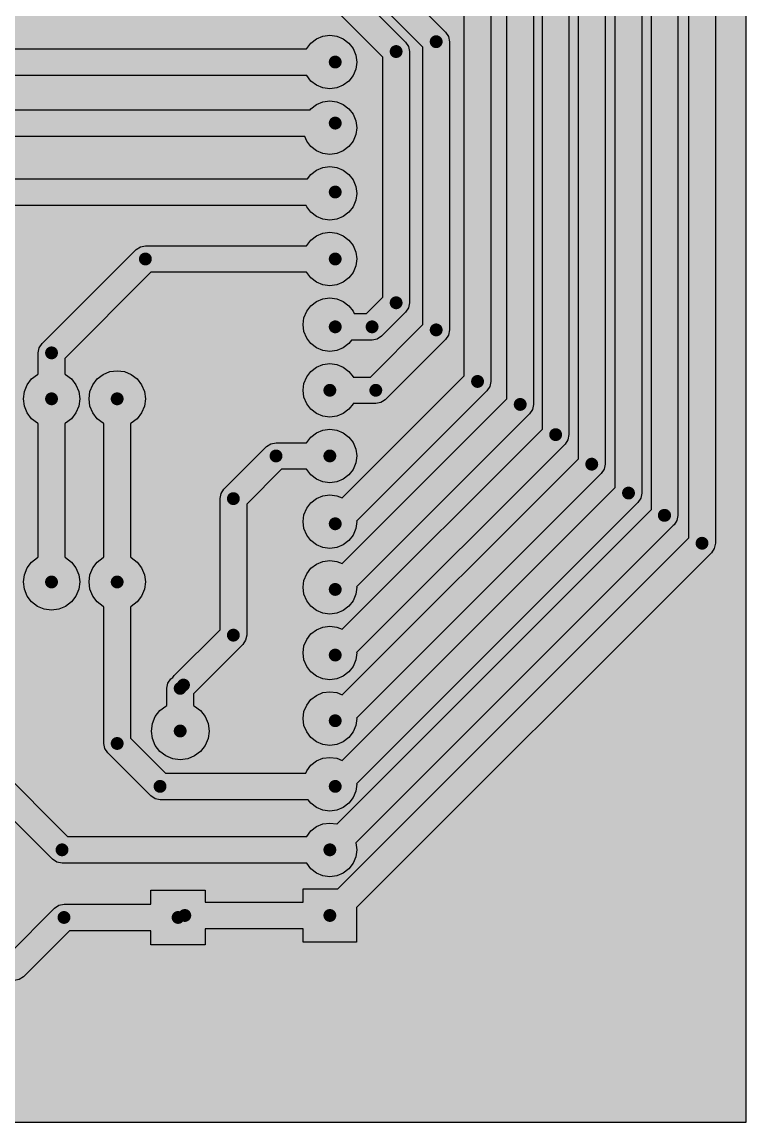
# Model space of a CAD drawing. Header units: inches. Extents: x 0 to 70, y 0 to 65.
# Drawn here: x 41.96 to 69.98, y 0 to 42.56 of the extents above; entities that cross this region are included whole.
import ezdxf

# ---------------------------------------------------------------- set-up
doc = ezdxf.new("R2010")
doc.units = ezdxf.units.IN
doc.layers.add('ProtoPCB.GBL', color=7, linetype='Continuous')

msp = doc.modelspace()

# ---------------------------------------------------------------- hatches: boundary and pattern name
at = {"layer": 'ProtoPCB.GBL'}
for color, points in [(11, [(23.368, 64.9427), (23.368, 20.5384), (23.368, 20.5384), (0.127, 20.5384), (0.127, 0.16), (0, 0.033), (0.033, 0), (69.977, 0), (69.977, 64.9173), (69.9059, 64.9884)]), (7, [(36.6268, 63.4695), (36.8249, 63.4289), (36.83, 63.4263), (36.8376, 63.4289), (37.0332, 63.4695), (62.23, 63.4695), (62.4281, 63.4289), (62.5958, 63.3197), (68.641, 57.2745), (68.7502, 57.1068), (68.7908, 56.9112), (68.7908, 22.3926), (68.7502, 22.1945), (68.641, 22.0269), (54.9046, 8.2931), (54.9046, 6.9596), (52.8447, 6.9596), (52.8447, 7.4752), (49.055, 7.4752), (49.055, 6.8605), (46.9468, 6.8605), (46.9468, 7.399), (43.7998, 7.399), (42.0218, 5.6185), (41.8541, 5.5093), (41.656, 5.4686), (33.8684, 5.4686), (29.5504, 1.1481), (29.3827, 1.0389), (29.1846, 0.9982), (18.7706, 0.9982), (18.575, 1.0389), (18.4074, 1.1481), (16.4262, 3.1318), (15.7912, 3.1318), (15.7734, 3.0886), (15.5956, 2.86), (15.367, 2.6822), (15.0978, 2.5705), (14.8082, 2.5324), (14.5212, 2.5705), (14.2519, 2.6822), (14.0208, 2.86), (13.8455, 3.0886), (13.7338, 3.3579), (13.6957, 3.6474), (13.7338, 3.9345), (13.8455, 4.2037), (14.0208, 4.4348), (14.2519, 4.6101), (14.5212, 4.7219), (14.8082, 4.76), (15.0978, 4.7219), (15.367, 4.6101), (15.5956, 4.4348), (15.7734, 4.2037), (15.7912, 4.1605), (16.637, 4.1605), (16.8351, 4.1199), (17.0028, 4.0107), (18.984, 2.0269), (28.9738, 2.0269), (33.2918, 6.3475), (33.4594, 6.4567), (33.655, 6.4973), (41.4452, 6.4973), (43.2232, 8.2779), (43.3908, 8.3871), (43.5864, 8.4277), (46.9468, 8.4277), (46.9468, 8.9662), (49.055, 8.9662), (49.055, 8.5039), (52.8447, 8.5039), (52.8447, 9.0195), (54.1782, 9.0195), (67.7621, 22.6035), (67.7621, 56.6979), (62.0192, 62.4408), (37.0332, 62.4408), (36.8732, 62.4738), (32.1666, 57.7647), (31.9989, 57.6555), (31.8008, 57.6148), (31.1353, 57.6148), (31.0286, 57.4802), (30.8102, 57.31), (30.5537, 57.2033), (30.2768, 57.1678), (28.7528, 57.1678), (28.4785, 57.2033), (28.2219, 57.31), (28.0035, 57.4802), (27.8333, 57.6986), (27.7266, 57.9552), (27.6911, 58.232), (27.7266, 58.5064), (27.8333, 58.7629), (28.0035, 58.9813), (28.2219, 59.1515), (28.4785, 59.2582), (28.7528, 59.2938), (30.2768, 59.2938), (30.5537, 59.2582), (30.8102, 59.1515), (31.0286, 58.9813), (31.1988, 58.7629), (31.2471, 58.6435), (31.59, 58.6435), (36.2636, 63.3197), (36.4312, 63.4289)]), (7, [(54.2036, 62.0217), (61.6458, 62.0217), (61.8439, 61.9811), (62.0116, 61.8719), (67.1932, 56.6903), (67.3024, 56.5226), (67.343, 56.327), (67.343, 23.4721), (67.3024, 23.274), (67.1932, 23.1064), (67.1525, 23.081), (54.8742, 10.8026), (54.8767, 10.7975), (54.9123, 10.5308), (54.8767, 10.2616), (54.7726, 10.0101), (54.6075, 9.7968), (54.3941, 9.6317), (54.1426, 9.5275), (53.8734, 9.492), (53.6067, 9.5275), (53.3552, 9.6317), (53.1419, 9.7968), (52.9768, 10.0101), (52.9742, 10.0152), (43.5102, 10.0152), (43.3146, 10.0559), (43.147, 10.1651), (40.2006, 13.1115), (40.0914, 13.2791), (40.0507, 13.4772), (40.0507, 17.178), (36.8148, 17.178), (36.3322, 16.6929), (36.1645, 16.5837), (35.9664, 16.543), (33.655, 16.543), (33.6271, 16.4744), (33.4721, 16.2763), (33.274, 16.1214), (33.0429, 16.0274), (32.7914, 15.9944), (32.5425, 16.0274), (32.3113, 16.1214), (32.1132, 16.2763), (31.9583, 16.4744), (31.8643, 16.7056), (31.8313, 16.957), (31.8643, 17.206), (31.9583, 17.4371), (32.1132, 17.6352), (32.3113, 17.7902), (32.5425, 17.8841), (32.7914, 17.9172), (33.0429, 17.8841), (33.274, 17.7902), (33.4721, 17.6352), (33.5229, 17.5717), (35.7556, 17.5717), (36.2382, 18.0569), (36.4058, 18.1661), (36.6014, 18.2067), (40.0507, 18.2067), (40.0507, 19.9365), (40.0202, 19.9492), (39.7942, 20.1219), (39.6215, 20.3479), (39.5122, 20.6121), (39.4767, 20.894), (39.5122, 21.1734), (39.6215, 21.4376), (39.7942, 21.6637), (40.0202, 21.8364), (40.0507, 21.8491), (40.0507, 27.0231), (40.0202, 27.0358), (39.7942, 27.2085), (39.6215, 27.4345), (39.5122, 27.6987), (39.4767, 27.9806), (39.5122, 28.26), (39.6215, 28.5242), (39.7942, 28.7503), (40.0202, 28.923), (40.2844, 29.0322), (40.5638, 29.0678), (40.8457, 29.0322), (41.1099, 28.923), (41.336, 28.7503), (41.5087, 28.5242), (41.6179, 28.26), (41.6535, 27.9806), (41.6179, 27.6987), (41.5087, 27.4345), (41.336, 27.2085), (41.1099, 27.0358), (41.0794, 27.0231), (41.0794, 21.8491), (41.1099, 21.8364), (41.336, 21.6637), (41.5087, 21.4376), (41.6179, 21.1734), (41.6535, 20.894), (41.6179, 20.6121), (41.5087, 20.3479), (41.336, 20.1219), (41.1099, 19.9492), (41.0794, 19.9365), (41.0794, 17.6936), (41.0794, 13.6881), (43.7236, 11.0439), (52.9742, 11.0439), (52.9768, 11.049), (53.1419, 11.2624), (53.3552, 11.4275), (53.6067, 11.5316), (53.8734, 11.5672), (54.1426, 11.5316), (54.1477, 11.5291), (66.3143, 23.6957), (66.3143, 56.1137), (61.435, 60.993), (54.417, 60.993), (53.7108, 60.2869), (53.8607, 60.1726), (54.0436, 59.9313), (54.1604, 59.6494), (54.2011, 59.3496), (54.1604, 59.0474), (54.0436, 58.7654), (53.8607, 58.5241), (53.6194, 58.3413), (53.3375, 58.2244), (53.0352, 58.1838), (52.7355, 58.2244), (52.4535, 58.3413), (52.2122, 58.5241), (52.0294, 58.7654), (51.9125, 59.0474), (51.9024, 59.1134), (39.1389, 59.1134), (38.9788, 58.9026), (38.7655, 58.74), (38.5191, 58.6384), (38.2524, 58.6029), (37.9882, 58.6384), (37.7419, 58.74), (37.5285, 58.9026), (37.3685, 59.1134), (36.0274, 59.1134), (32.1285, 55.212), (31.9608, 55.1028), (31.7627, 55.0621), (31.1252, 55.0621), (31.0286, 54.9402), (30.8102, 54.77), (30.5537, 54.6633), (30.2768, 54.6278), (28.7528, 54.6278), (28.4785, 54.6633), (28.2219, 54.77), (28.0035, 54.9402), (27.8333, 55.1586), (27.7266, 55.4152), (27.6911, 55.692), (27.7266, 55.9664), (27.8333, 56.2229), (28.0035, 56.4413), (28.2219, 56.6115), (28.4785, 56.7182), (28.7528, 56.7538), (30.2768, 56.7538), (30.5537, 56.7182), (30.8102, 56.6115), (31.0286, 56.4413), (31.1988, 56.2229), (31.2522, 56.0908), (31.5519, 56.0908), (35.4508, 59.9923), (35.6184, 60.1015), (35.814, 60.1421), (35.9156, 60.1218), (36.0172, 60.1421), (37.3685, 60.1421), (37.5285, 60.3529), (37.7419, 60.5155), (37.9882, 60.6171), (38.2524, 60.6527), (38.5191, 60.6171), (38.7655, 60.5155), (38.9788, 60.3529), (39.1389, 60.1421), (52.1894, 60.1421), (52.2122, 60.1726), (52.4535, 60.3555), (52.5323, 60.3885), (52.5628, 60.5358), (52.672, 60.7035), (53.8404, 61.8719), (54.008, 61.9811)]), (7, [(60.6552, 60.513), (60.9575, 60.4723), (61.2394, 60.3555), (61.4807, 60.1726), (61.6636, 59.9313), (61.7804, 59.6494), (61.8211, 59.3496), (61.7804, 59.0474), (61.7525, 58.9788), (65.7962, 54.9377), (65.9054, 54.77), (65.946, 54.5744), (65.946, 24.3332), (65.9054, 24.1376), (65.7962, 23.97), (54.9097, 13.0861), (54.9123, 13.0708), (54.8767, 12.8016), (54.7726, 12.5501), (54.6075, 12.3368), (54.3941, 12.1717), (54.1426, 12.0675), (53.8734, 12.032), (53.6067, 12.0675), (53.3552, 12.1717), (53.1419, 12.3368), (53.0377, 12.4714), (47.305, 12.4714), (47.1094, 12.5095), (46.9417, 12.6213), (45.2806, 14.2799), (45.1714, 14.4475), (45.1307, 14.6456), (45.1307, 19.9365), (45.1002, 19.9492), (44.8742, 20.1219), (44.7015, 20.3479), (44.5922, 20.6121), (44.5567, 20.894), (44.5922, 21.1734), (44.7015, 21.4376), (44.8742, 21.6637), (45.1002, 21.8364), (45.1307, 21.8491), (45.1307, 27.0231), (45.1002, 27.0358), (44.8742, 27.2085), (44.7015, 27.4345), (44.5922, 27.6987), (44.5567, 27.9806), (44.5922, 28.26), (44.7015, 28.5242), (44.8742, 28.7503), (45.1002, 28.923), (45.3644, 29.0322), (45.6438, 29.0678), (45.9257, 29.0322), (46.1899, 28.923), (46.416, 28.7503), (46.5887, 28.5242), (46.6979, 28.26), (46.7335, 27.9806), (46.6979, 27.6987), (46.5887, 27.4345), (46.416, 27.2085), (46.1899, 27.0358), (46.1594, 27.0231), (46.1594, 21.8491), (46.1899, 21.8364), (46.416, 21.6637), (46.5887, 21.4376), (46.6979, 21.1734), (46.7335, 20.894), (46.6979, 20.6121), (46.5887, 20.3479), (46.416, 20.1219), (46.1899, 19.9492), (46.1594, 19.9365), (46.1594, 14.8565), (47.5183, 13.4976), (52.9387, 13.4976), (52.9768, 13.589), (53.1419, 13.8024), (53.3552, 13.9675), (53.6067, 14.0716), (53.8734, 14.1072), (54.1426, 14.0716), (54.356, 13.9852), (64.9173, 24.5466), (64.9173, 54.3611), (61.026, 58.2524), (60.9575, 58.2244), (60.6552, 58.1838), (60.3555, 58.2244), (60.0735, 58.3413), (59.8322, 58.5241), (59.6494, 58.7654), (59.5325, 59.0474), (59.4919, 59.3496), (59.5325, 59.6494), (59.6494, 59.9313), (59.8322, 60.1726), (60.0735, 60.3555), (60.3555, 60.4723)]), (7, [(55.5752, 60.513), (55.8775, 60.4723), (56.1594, 60.3555), (56.4007, 60.1726), (56.5836, 59.9313), (56.7004, 59.6494), (56.7411, 59.3496), (56.7004, 59.0474), (56.5836, 58.7654), (56.4007, 58.5241), (56.1594, 58.3413), (56.0908, 58.3133), (56.0908, 57.7571), (62.9768, 50.8737), (63.086, 50.706), (63.1266, 50.5104), (63.1266, 26.5938), (63.086, 26.3982), (62.9768, 26.2306), (54.9097, 18.1661), (54.9123, 18.1508), (54.8767, 17.8816), (54.7726, 17.6301), (54.6075, 17.4168), (54.3941, 17.2517), (54.1426, 17.1475), (53.8734, 17.112), (53.6067, 17.1475), (53.3552, 17.2517), (53.1419, 17.4168), (52.9768, 17.6301), (52.8726, 17.8816), (52.8371, 18.1508), (52.8726, 18.4175), (52.9768, 18.669), (53.1419, 18.8824), (53.3552, 19.0475), (53.6067, 19.1516), (53.8734, 19.1872), (54.1426, 19.1516), (54.356, 19.0652), (62.0979, 26.8072), (62.0979, 50.2971), (55.212, 57.1805), (55.1028, 57.3481), (55.0621, 57.5462), (55.0621, 58.3133), (54.9935, 58.3413), (54.7522, 58.5241), (54.5694, 58.7654), (54.4525, 59.0474), (54.4119, 59.3496), (54.4525, 59.6494), (54.5694, 59.9313), (54.7522, 60.1726), (54.9935, 60.3555), (55.2755, 60.4723)]), (7, [(58.1152, 60.513), (58.4175, 60.4723), (58.6994, 60.3555), (58.9407, 60.1701), (59.1236, 59.9313), (59.2404, 59.6494), (59.2811, 59.3471), (59.2404, 59.0474), (59.1236, 58.7654), (58.9407, 58.5241), (58.6994, 58.3413), (58.6308, 58.3133), (58.6308, 57.2745), (64.3738, 51.5341), (64.483, 51.3664), (64.5236, 51.1708), (64.5236, 25.4508), (64.483, 25.2552), (64.3738, 25.0876), (54.9097, 15.6261), (54.9123, 15.6108), (54.8767, 15.3416), (54.7726, 15.0901), (54.6075, 14.8768), (54.3941, 14.7117), (54.1426, 14.6075), (53.8734, 14.572), (53.6067, 14.6075), (53.3552, 14.7117), (53.1419, 14.8768), (52.9768, 15.0901), (52.8726, 15.3416), (52.8371, 15.6108), (52.8726, 15.8775), (52.9768, 16.129), (53.1419, 16.3424), (53.3552, 16.5075), (53.6067, 16.6116), (53.8734, 16.6472), (54.1426, 16.6116), (54.356, 16.5252), (63.4949, 25.6642), (63.4949, 50.9575), (57.752, 56.6979), (57.6783, 56.8096), (57.6428, 56.8655), (57.6021, 57.0636), (57.6021, 58.3133), (57.5335, 58.3413), (57.2922, 58.5241), (57.1094, 58.7654), (56.9925, 59.0474), (56.9519, 59.3471), (56.9925, 59.6494), (57.1094, 59.9313), (57.2922, 60.1701), (57.5335, 60.3555), (57.8155, 60.4723)]), (7, [(28.7528, 54.2138), (30.2768, 54.2138), (30.5537, 54.1782), (30.8102, 54.0715), (31.0286, 53.9013), (31.1988, 53.6829), (31.3055, 53.4264), (31.3411, 53.152), (31.3055, 52.8752), (31.1988, 52.6186), (31.0286, 52.4002), (30.8102, 52.23), (30.5537, 52.1233), (30.2768, 52.0878), (28.7528, 52.0878), (28.4785, 52.1233), (28.2219, 52.23), (28.0035, 52.4002), (27.8333, 52.6186), (27.7952, 52.7126), (26.8072, 52.7126), (25.3568, 51.2623), (25.3568, 47.9019), (26.5532, 46.7055), (56.7182, 46.7055), (56.9163, 46.6649), (57.084, 46.5557), (59.9542, 43.6855), (60.0634, 43.5178), (60.104, 43.3222), (60.104, 28.6512), (60.0634, 28.4556), (59.9542, 28.288), (54.9097, 23.2461), (54.9123, 23.2308), (54.8767, 22.9616), (54.7726, 22.7101), (54.6075, 22.4968), (54.3941, 22.3317), (54.1426, 22.2275), (53.8734, 22.192), (53.6067, 22.2275), (53.3552, 22.3317), (53.1419, 22.4968), (52.9768, 22.7101), (52.8726, 22.9616), (52.8371, 23.2308), (52.8726, 23.4975), (52.9768, 23.749), (53.1419, 23.9624), (53.3552, 24.1275), (53.6067, 24.2316), (53.8734, 24.2672), (54.1426, 24.2316), (54.356, 24.1452), (59.0753, 28.8646), (59.0753, 43.1089), (56.5074, 45.6768), (26.5176, 45.6768), (26.4287, 45.6946), (26.3398, 45.6768), (26.1442, 45.7175), (25.9766, 45.8267), (24.478, 47.3253), (24.3688, 47.4929), (24.3281, 47.691), (24.3281, 51.4756), (24.3688, 51.6712), (24.478, 51.8389), (26.2306, 53.5915), (26.3982, 53.7007), (26.5938, 53.7413), (27.879, 53.7413), (28.0035, 53.9013), (28.2219, 54.0715), (28.4785, 54.1782)]), (7, [(54.864, 50.4927), (55.1307, 50.4571), (55.3771, 50.3555), (55.5904, 50.1929), (55.753, 49.9796), (55.7581, 49.9694), (57.7469, 49.9694), (57.945, 49.9288), (58.1127, 49.8196), (61.6052, 46.3271), (61.7144, 46.1594), (61.755, 45.9638), (61.755, 27.7622), (61.7144, 27.5666), (61.6052, 27.399), (54.9097, 20.7061), (54.9123, 20.6908), (54.8767, 20.4216), (54.7726, 20.1701), (54.6075, 19.9568), (54.3941, 19.7917), (54.1426, 19.6875), (53.8734, 19.652), (53.6067, 19.6875), (53.3552, 19.7917), (53.1419, 19.9568), (52.9768, 20.1701), (52.8726, 20.4216), (52.8371, 20.6908), (52.8726, 20.9575), (52.9768, 21.209), (53.1419, 21.4224), (53.3552, 21.5875), (53.6067, 21.6916), (53.8734, 21.7272), (54.1426, 21.6916), (54.356, 21.6052), (60.7263, 27.9756), (60.7263, 45.7505), (57.5361, 48.9407), (55.7428, 48.9407), (55.5904, 48.7426), (55.3771, 48.58), (55.1307, 48.4784), (54.864, 48.4429), (54.5998, 48.4784), (54.3535, 48.58), (54.1401, 48.7426), (53.9775, 48.956), (53.8759, 49.2023), (53.8404, 49.469), (53.8759, 49.7332), (53.9775, 49.9796), (54.1401, 50.1929), (54.3535, 50.3555), (54.5998, 50.4571)]), (7, [(35.7886, 45.3339), (54.9656, 45.3339), (55.1637, 45.2933), (55.3314, 45.1841), (58.354, 42.1615), (58.4632, 41.9938), (58.5038, 41.7982), (58.5038, 30.6476), (58.4632, 30.4495), (58.354, 30.2819), (56.0172, 27.9451), (55.9054, 27.8714), (55.8495, 27.8359), (55.6514, 27.7952), (54.7751, 27.7952), (54.7726, 27.7901), (54.6075, 27.5768), (54.3941, 27.4117), (54.1426, 27.3075), (53.8734, 27.272), (53.6067, 27.3075), (53.3552, 27.4117), (53.1419, 27.5768), (52.9768, 27.7901), (52.8726, 28.0416), (52.8371, 28.3108), (52.8726, 28.5775), (52.9768, 28.829), (53.1419, 29.0424), (53.3552, 29.2075), (53.6067, 29.3116), (53.8734, 29.3472), (54.1426, 29.3116), (54.3941, 29.2075), (54.6075, 29.0424), (54.7726, 28.829), (54.7751, 28.8239), (55.4406, 28.8239), (57.4751, 30.8585), (57.4751, 41.5849), (54.7548, 44.3052), (36.002, 44.3052), (26.0426, 34.3459), (26.0426, 22.5019), (26.7843, 21.7602), (26.7843, 21.9735), (28.9433, 21.9735), (28.9433, 19.8145), (26.7843, 19.8145), (26.7843, 20.4064), (26.7284, 20.4191), (26.5608, 20.5283), (25.1638, 21.9253), (25.0901, 22.037), (25.0546, 22.0929), (25.0139, 22.291), (25.0139, 34.5592), (25.0546, 34.7548), (25.1638, 34.9225), (35.4254, 45.1841), (35.593, 45.2933)]), (7, [(37.0078, 43.9877), (54.3814, 43.9877), (54.5795, 43.9471), (54.7472, 43.8379), (56.8046, 41.7805), (56.9138, 41.6128), (56.9544, 41.4172), (56.9544, 31.6967), (56.9138, 31.4985), (56.8046, 31.3334), (55.8724, 30.4013), (55.7047, 30.2895), (55.5092, 30.2514), (54.7116, 30.2514), (54.6075, 30.1168), (54.3941, 29.9517), (54.1426, 29.8475), (53.8734, 29.812), (53.6067, 29.8475), (53.3552, 29.9517), (53.1419, 30.1168), (52.9768, 30.3301), (52.8726, 30.5816), (52.8371, 30.8508), (52.8726, 31.1175), (52.9768, 31.369), (53.1419, 31.5824), (53.3552, 31.7475), (53.6067, 31.8516), (53.8734, 31.8872), (54.1426, 31.8516), (54.3941, 31.7475), (54.6075, 31.5824), (54.7726, 31.369), (54.8107, 31.2776), (55.2958, 31.2776), (55.9257, 31.9075), (55.9257, 41.2039), (54.1706, 42.959), (37.2212, 42.959), (28.4302, 34.1681), (28.4302, 29.0601), (28.9433, 29.0601), (28.9433, 26.9011), (26.7843, 26.9011), (26.7843, 29.0601), (27.4015, 29.0601), (27.4015, 34.3814), (27.4422, 34.577), (27.5514, 34.7447), (36.6446, 43.8379), (36.8122, 43.9471)]), (7, [(53.8734, 42.0472), (54.1426, 42.0116), (54.3941, 41.9075), (54.6075, 41.7424), (54.7726, 41.529), (54.8767, 41.2775), (54.9123, 41.0108), (54.8767, 40.7416), (54.7726, 40.4901), (54.6075, 40.2768), (54.3941, 40.1117), (54.1426, 40.0075), (53.8734, 39.972), (53.6067, 40.0075), (53.3552, 40.1117), (53.1419, 40.2768), (52.9768, 40.4901), (52.9742, 40.4952), (38.5928, 40.4952), (30.9194, 32.8219), (30.9194, 28.9357), (30.9499, 28.923), (31.176, 28.7503), (31.3487, 28.5242), (31.4579, 28.26), (31.4935, 27.9806), (31.4579, 27.6987), (31.3487, 27.4345), (31.176, 27.2085), (30.9499, 27.0358), (30.9194, 27.0231), (30.9194, 21.8491), (30.9499, 21.8364), (31.176, 21.6637), (31.3487, 21.4376), (31.4579, 21.1734), (31.4935, 20.894), (31.4579, 20.6121), (31.3487, 20.3479), (31.176, 20.1219), (30.9499, 19.9492), (30.6857, 19.8399), (30.4038, 19.8044), (30.1244, 19.8399), (29.8602, 19.9492), (29.6342, 20.1219), (29.4615, 20.3479), (29.3522, 20.6121), (29.3167, 20.894), (29.3522, 21.1734), (29.4615, 21.4376), (29.6342, 21.6637), (29.8602, 21.8364), (29.8907, 21.8491), (29.8907, 27.0231), (29.8602, 27.0358), (29.6342, 27.2085), (29.4615, 27.4345), (29.3522, 27.6987), (29.3167, 27.9806), (29.3522, 28.26), (29.4615, 28.5242), (29.6342, 28.7503), (29.8602, 28.923), (29.8907, 28.9357), (29.8907, 33.0352), (29.9314, 33.2308), (30.0406, 33.3985), (38.0162, 41.3741), (38.1838, 41.4833), (38.3794, 41.5239), (52.9742, 41.5239), (52.9768, 41.529), (53.1419, 41.7424), (53.3552, 41.9075), (53.6067, 42.0116)]), (7, [(53.8734, 39.5072), (54.1426, 39.4716), (54.3941, 39.3675), (54.6075, 39.2024), (54.7726, 38.989), (54.8767, 38.7375), (54.9123, 38.4708), (54.8767, 38.2016), (54.7726, 37.9501), (54.6075, 37.7368), (54.3941, 37.5717), (54.1426, 37.4675), (53.8734, 37.432), (53.6067, 37.4675), (53.3552, 37.5717), (53.1419, 37.7368), (52.9768, 37.9501), (52.9006, 38.133), (38.8214, 38.133), (33.4594, 32.7711), (33.4594, 28.9357), (33.4899, 28.923), (33.716, 28.7503), (33.8887, 28.5242), (33.9979, 28.26), (34.0335, 27.9806), (33.9979, 27.6987), (33.8887, 27.4345), (33.716, 27.2085), (33.4899, 27.0358), (33.4594, 27.0231), (33.4594, 21.8491), (33.4899, 21.8364), (33.716, 21.6637), (33.8887, 21.4376), (33.9979, 21.1734), (34.0335, 20.894), (33.9979, 20.6121), (33.8887, 20.3479), (33.716, 20.1219), (33.4899, 19.9492), (33.2257, 19.8399), (32.9438, 19.8044), (32.6644, 19.8399), (32.4002, 19.9492), (32.1742, 20.1219), (32.0015, 20.3479), (31.8922, 20.6121), (31.8567, 20.894), (31.8922, 21.1734), (32.0015, 21.4376), (32.1742, 21.6637), (32.4002, 21.8364), (32.4307, 21.8491), (32.4307, 27.0231), (32.4002, 27.0358), (32.1742, 27.2085), (32.0015, 27.4345), (31.8922, 27.6987), (31.8567, 27.9806), (31.8922, 28.26), (32.0015, 28.5242), (32.1742, 28.7503), (32.4002, 28.923), (32.4307, 28.9357), (32.4307, 32.9844), (32.4714, 33.18), (32.5806, 33.3477), (38.2448, 39.0119), (38.4124, 39.1211), (38.608, 39.1617), (53.1089, 39.1617), (53.1419, 39.2024), (53.3552, 39.3675), (53.6067, 39.4716)]), (7, [(53.8734, 36.9672), (54.1426, 36.9316), (54.3941, 36.8275), (54.6075, 36.6624), (54.7726, 36.449), (54.8767, 36.1975), (54.9123, 35.9308), (54.8767, 35.6616), (54.7726, 35.4101), (54.6075, 35.1968), (54.3941, 35.0317), (54.1426, 34.9275), (53.8734, 34.892), (53.6067, 34.9275), (53.3552, 35.0317), (53.1419, 35.1968), (52.9768, 35.4101), (52.9539, 35.466), (40.1676, 35.466), (35.9994, 31.2979), (35.9994, 28.9357), (36.0299, 28.923), (36.256, 28.7503), (36.4287, 28.5242), (36.5379, 28.26), (36.5735, 27.9806), (36.5379, 27.6987), (36.4287, 27.4345), (36.256, 27.2085), (36.0299, 27.0358), (35.9994, 27.0231), (35.9994, 21.8491), (36.0299, 21.8364), (36.256, 21.6637), (36.4287, 21.4376), (36.5379, 21.1734), (36.5735, 20.894), (36.5379, 20.6121), (36.4287, 20.3479), (36.256, 20.1219), (36.0299, 19.9492), (35.7657, 19.8399), (35.4838, 19.8044), (35.2044, 19.8399), (34.9402, 19.9492), (34.7142, 20.1219), (34.5415, 20.3479), (34.4322, 20.6121), (34.3967, 20.894), (34.4322, 21.1734), (34.5415, 21.4376), (34.7142, 21.6637), (34.9402, 21.8364), (34.9707, 21.8491), (34.9707, 27.0231), (34.9402, 27.0358), (34.7142, 27.2085), (34.5415, 27.4345), (34.4322, 27.6987), (34.3967, 27.9806), (34.4322, 28.26), (34.5415, 28.5242), (34.7142, 28.7503), (34.9402, 28.923), (34.9707, 28.9357), (34.9707, 31.5112), (35.0114, 31.7068), (35.1206, 31.8745), (39.591, 36.3449), (39.7586, 36.4541), (39.9542, 36.4947), (53.0098, 36.4947), (53.1419, 36.6624), (53.3552, 36.8275), (53.6067, 36.9316)]), (7, [(53.8734, 34.4272), (54.1426, 34.3916), (54.3941, 34.2875), (54.6075, 34.1224), (54.7726, 33.909), (54.8767, 33.6575), (54.9123, 33.3908), (54.8767, 33.1216), (54.7726, 32.8701), (54.6075, 32.6568), (54.3941, 32.4917), (54.1426, 32.3875), (53.8734, 32.352), (53.6067, 32.3875), (53.3552, 32.4917), (53.1419, 32.6568), (52.9768, 32.8701), (52.9742, 32.8752), (46.9494, 32.8752), (43.6194, 29.5453), (43.6194, 28.9357), (43.6499, 28.923), (43.876, 28.7503), (44.0487, 28.5242), (44.1579, 28.26), (44.1935, 27.9806), (44.1579, 27.6987), (44.0487, 27.4345), (43.876, 27.2085), (43.6499, 27.0358), (43.6194, 27.0231), (43.6194, 21.8491), (43.6499, 21.8364), (43.876, 21.6637), (44.0487, 21.4376), (44.1579, 21.1734), (44.1935, 20.894), (44.1579, 20.6121), (44.0487, 20.3479), (43.876, 20.1219), (43.6499, 19.9492), (43.3857, 19.8399), (43.1038, 19.8044), (42.8244, 19.8399), (42.5602, 19.9492), (42.3342, 20.1219), (42.1615, 20.3479), (42.0522, 20.6121), (42.0167, 20.894), (42.0522, 21.1734), (42.1615, 21.4376), (42.3342, 21.6637), (42.5602, 21.8364), (42.5907, 21.8491), (42.5907, 27.0231), (42.5602, 27.0358), (42.3342, 27.2085), (42.1615, 27.4345), (42.0522, 27.6987), (42.0167, 27.9806), (42.0522, 28.26), (42.1615, 28.5242), (42.3342, 28.7503), (42.5602, 28.923), (42.5907, 28.9357), (42.5907, 29.7586), (42.6314, 29.9542), (42.7406, 30.1219), (46.3728, 33.7541), (46.5404, 33.8633), (46.736, 33.9039), (52.9742, 33.9039), (52.9768, 33.909), (53.1419, 34.1224), (53.3552, 34.2875), (53.6067, 34.3916)]), (7, [(53.8734, 26.8072), (54.1426, 26.7716), (54.3941, 26.6675), (54.6075, 26.5024), (54.7726, 26.289), (54.8767, 26.0375), (54.9123, 25.7708), (54.8767, 25.5016), (54.7726, 25.2501), (54.6075, 25.0368), (54.3941, 24.8717), (54.1426, 24.7675), (53.8734, 24.732), (53.6067, 24.7675), (53.3552, 24.8717), (53.1419, 25.0368), (52.9768, 25.2501), (52.9742, 25.2552), (52.004, 25.2552), (50.6552, 23.9065), (50.6552, 18.8366), (50.6146, 18.6385), (50.5054, 18.4709), (48.5978, 16.5659), (48.5978, 16.1087), (48.641, 16.0909), (48.8696, 15.9156), (49.0474, 15.6845), (49.1592, 15.4153), (49.1973, 15.1282), (49.1592, 14.8387), (49.0474, 14.5694), (48.8696, 14.3408), (48.641, 14.163), (48.3718, 14.0513), (48.0822, 14.0132), (47.7952, 14.0513), (47.5259, 14.163), (47.2948, 14.3408), (47.1195, 14.5694), (47.0078, 14.8387), (46.9697, 15.1282), (47.0078, 15.4153), (47.1195, 15.6845), (47.2948, 15.9156), (47.5259, 16.0909), (47.5691, 16.1087), (47.5691, 16.7792), (47.6098, 16.9748), (47.719, 17.1425), (47.7952, 17.1933), (47.846, 17.2695), (49.6265, 19.0475), (49.6265, 24.1198), (49.6672, 24.3154), (49.7764, 24.4831), (51.4274, 26.1341), (51.595, 26.2433), (51.7906, 26.2839), (52.9742, 26.2839), (52.9768, 26.289), (53.1419, 26.5024), (53.3552, 26.6675), (53.6067, 26.7716)])]:
    msp.add_hatch(color=color, dxfattribs=at).paths.add_polyline_path(points)

# ---------------------------------------------------------------- linework, layer by layer
at = {"layer": 'ProtoPCB.GBL', "color": 11}
msp.add_lwpolyline([(23.368, 64.9427), (23.368, 20.5384), (23.368, 20.5384), (0.127, 20.5384), (0.127, 0.16), (0, 0.033), (0.033, 0), (69.977, 0), (69.977, 64.9173), (69.9059, 64.9884), (23.368, 64.9427)], dxfattribs=at)
at = {"layer": 'ProtoPCB.GBL', "color": 11, "const_width": 0.4978}
for points in [[(68.2752, 22.3926), (68.2752, 56.9112)], [(66.8274, 23.4721), (66.8274, 56.327)], [(65.4304, 24.3346), (65.4304, 54.5744)], [(64.008, 25.4522), (64.008, 51.1708)], [(62.611, 26.5952), (62.611, 50.5104)], [(61.2394, 27.7636), (61.2394, 45.9638)], [(57.9882, 41.7982), (54.9656, 44.8208)], [(56.4388, 41.4172), (54.3814, 43.4746)], [(59.5884, 28.6526), (59.5884, 43.3222)], [(57.9882, 30.6476), (57.9882, 41.7982)], [(56.4388, 31.6968), (56.4388, 41.4172)], [(54.0816, 41.0108), (38.3794, 41.0108)], [(54.0816, 38.6486), (38.608, 38.6486)], [(54.0816, 35.9816), (39.9542, 35.9816)], [(46.736, 33.3908), (43.1038, 29.7586)], [(54.0816, 33.3908), (46.736, 33.3908)], [(56.4388, 31.6968), (55.5078, 30.7658)], [(55.5078, 30.7658), (54.0816, 30.7658)], [(57.9882, 30.6476), (55.6514, 28.3108)], [(43.1038, 27.9806), (43.1038, 29.7586)], [(55.6514, 28.3108), (53.8734, 28.3108)], [(59.5884, 28.6526), (54.0816, 23.1458)], [(43.1038, 20.894), (43.1038, 27.9806)], [(45.6438, 20.894), (45.6438, 27.9806)], [(61.2394, 27.7636), (54.0816, 20.6058)], [(62.611, 26.5952), (54.0816, 18.0658)], [(51.7906, 25.7708), (50.1396, 24.1198)], [(53.8734, 25.7708), (51.7906, 25.7708)], [(64.008, 25.4522), (54.0816, 15.5258)], [(50.1396, 18.8366), (50.1396, 24.1198)], [(65.4304, 24.3346), (54.0816, 12.9858)], [(66.8147, 23.4721), (53.8734, 10.5308)], [(68.2752, 22.3926), (53.8734, 7.9908)], [(45.6438, 14.6456), (45.6438, 20.894)], [(50.1396, 18.8366), (48.2092, 16.9062)], [(48.0822, 15.1282), (48.0822, 16.7792)], [(47.3036, 12.9858), (45.6438, 14.6456)], [(43.5102, 10.5308), (40.5638, 13.4772)], [(54.0816, 12.9858), (47.3036, 12.9858)], [(53.8734, 10.5308), (43.5102, 10.5308)], [(43.5864, 7.9146), (41.656, 5.9842)], [(48.0008, 7.9146), (43.5864, 7.9146)], [(53.8734, 7.9908), (48.26, 7.9908)]]:
    msp.add_lwpolyline(points, dxfattribs=at)
at = {"layer": 'ProtoPCB.GBL', "color": 7}
for points in [[(68.7908, 56.9112), (68.7908, 22.3926), (68.7502, 22.1945), (68.641, 22.0269), (54.9046, 8.2931), (54.9046, 6.9596), (52.8447, 6.9596), (52.8447, 7.4752), (49.055, 7.4752), (49.055, 6.8605), (46.9468, 6.8605), (46.9468, 7.399), (43.7998, 7.399), (42.0218, 5.6185), (41.8541, 5.5093), (41.656, 5.4686), (33.8684, 5.4686), (29.5504, 1.1481), (29.3827, 1.0389), (29.1846, 0.9982), (18.7706, 0.9982)], [(18.984, 2.0269), (28.9738, 2.0269), (33.2918, 6.3475), (33.4594, 6.4567), (33.655, 6.4973), (41.4452, 6.4973), (43.2232, 8.2779), (43.3908, 8.3871), (43.5864, 8.4277), (46.9468, 8.4277), (46.9468, 8.9662), (49.055, 8.9662), (49.055, 8.5039), (52.8447, 8.5039), (52.8447, 9.0195), (54.1782, 9.0195), (67.7621, 22.6035), (67.7621, 56.6979)], [(67.343, 56.327), (67.343, 23.4721), (67.3024, 23.274), (67.1932, 23.1064), (67.1525, 23.081), (54.8742, 10.8026), (54.8767, 10.7975), (54.9123, 10.5308), (54.8767, 10.2616), (54.7726, 10.0101), (54.6075, 9.7968), (54.3941, 9.6317), (54.1426, 9.5275), (53.8734, 9.492), (53.6067, 9.5275), (53.3552, 9.6317), (53.1419, 9.7968), (52.9768, 10.0101), (52.9742, 10.0152), (43.5102, 10.0152), (43.3146, 10.0559), (43.147, 10.1651), (40.2006, 13.1115)], [(41.0794, 13.6881), (43.7236, 11.0439), (52.9742, 11.0439), (52.9768, 11.049), (53.1419, 11.2624), (53.3552, 11.4275), (53.6067, 11.5316), (53.8734, 11.5672), (54.1426, 11.5316), (54.1477, 11.5291), (66.3143, 23.6957), (66.3143, 56.1137)], [(65.946, 54.5744), (65.946, 24.3332), (65.9054, 24.1376), (65.7962, 23.97), (54.9097, 13.0861), (54.9123, 13.0708), (54.8767, 12.8016), (54.7726, 12.5501), (54.6075, 12.3368), (54.3941, 12.1717), (54.1426, 12.0675), (53.8734, 12.032), (53.6067, 12.0675), (53.3552, 12.1717), (53.1419, 12.3368), (53.0377, 12.4714), (47.305, 12.4714), (47.1094, 12.5095), (46.9417, 12.6213), (45.2806, 14.2799), (45.1714, 14.4475), (45.1307, 14.6456), (45.1307, 19.9365), (45.1002, 19.9492), (44.8742, 20.1219), (44.7015, 20.3479), (44.5922, 20.6121), (44.5567, 20.894), (44.5922, 21.1734), (44.7015, 21.4376), (44.8742, 21.6637), (45.1002, 21.8364), (45.1307, 21.8491), (45.1307, 27.0231), (45.1002, 27.0358), (44.8742, 27.2085), (44.7015, 27.4345), (44.5922, 27.6987), (44.5567, 27.9806), (44.5922, 28.26), (44.7015, 28.5242), (44.8742, 28.7503), (45.1002, 28.923), (45.3644, 29.0322), (45.6438, 29.0678), (45.9257, 29.0322), (46.1899, 28.923), (46.416, 28.7503), (46.5887, 28.5242), (46.6979, 28.26), (46.7335, 27.9806), (46.6979, 27.6987), (46.5887, 27.4345), (46.416, 27.2085), (46.1899, 27.0358), (46.1594, 27.0231), (46.1594, 21.8491), (46.1899, 21.8364), (46.416, 21.6637), (46.5887, 21.4376), (46.6979, 21.1734), (46.7335, 20.894), (46.6979, 20.6121), (46.5887, 20.3479), (46.416, 20.1219), (46.1899, 19.9492), (46.1594, 19.9365), (46.1594, 14.8565), (47.5183, 13.4976), (52.9387, 13.4976), (52.9768, 13.589), (53.1419, 13.8024), (53.3552, 13.9675), (53.6067, 14.0716), (53.8734, 14.1072), (54.1426, 14.0716), (54.356, 13.9852), (64.9173, 24.5466), (64.9173, 54.3611)], [(64.5236, 51.1708), (64.5236, 25.4508), (64.483, 25.2552), (64.3738, 25.0876), (54.9097, 15.6261), (54.9123, 15.6108), (54.8767, 15.3416), (54.7726, 15.0901), (54.6075, 14.8768), (54.3941, 14.7117), (54.1426, 14.6075), (53.8734, 14.572), (53.6067, 14.6075), (53.3552, 14.7117), (53.1419, 14.8768), (52.9768, 15.0901), (52.8726, 15.3416), (52.8371, 15.6108), (52.8726, 15.8775), (52.9768, 16.129), (53.1419, 16.3424), (53.3552, 16.5075), (53.6067, 16.6116), (53.8734, 16.6472), (54.1426, 16.6116), (54.356, 16.5252), (63.4949, 25.6642), (63.4949, 50.9575)], [(63.1266, 50.5104), (63.1266, 26.5938), (63.086, 26.3982), (62.9768, 26.2306), (54.9097, 18.1661), (54.9123, 18.1508), (54.8767, 17.8816), (54.7726, 17.6301), (54.6075, 17.4168), (54.3941, 17.2517), (54.1426, 17.1475), (53.8734, 17.112), (53.6067, 17.1475), (53.3552, 17.2517), (53.1419, 17.4168), (52.9768, 17.6301), (52.8726, 17.8816), (52.8371, 18.1508), (52.8726, 18.4175), (52.9768, 18.669), (53.1419, 18.8824), (53.3552, 19.0475), (53.6067, 19.1516), (53.8734, 19.1872), (54.1426, 19.1516), (54.356, 19.0652), (62.0979, 26.8072), (62.0979, 50.2971)], [(61.755, 45.9638), (61.755, 27.7622), (61.7144, 27.5666), (61.6052, 27.399), (54.9097, 20.7061), (54.9123, 20.6908), (54.8767, 20.4216), (54.7726, 20.1701), (54.6075, 19.9568), (54.3941, 19.7917), (54.1426, 19.6875), (53.8734, 19.652), (53.6067, 19.6875), (53.3552, 19.7917), (53.1419, 19.9568), (52.9768, 20.1701), (52.8726, 20.4216), (52.8371, 20.6908), (52.8726, 20.9575), (52.9768, 21.209), (53.1419, 21.4224), (53.3552, 21.5875), (53.6067, 21.6916), (53.8734, 21.7272), (54.1426, 21.6916), (54.356, 21.6052), (60.7263, 27.9756), (60.7263, 45.7505)], [(55.3314, 45.1841), (58.354, 42.1615), (58.4632, 41.9938), (58.5038, 41.7982), (58.5038, 30.6476), (58.4632, 30.4495), (58.354, 30.2819), (56.0172, 27.9451), (55.9054, 27.8714), (55.8495, 27.8359), (55.6514, 27.7952), (54.7751, 27.7952), (54.7726, 27.7901), (54.6075, 27.5768), (54.3941, 27.4117), (54.1426, 27.3075), (53.8734, 27.272), (53.6067, 27.3075), (53.3552, 27.4117), (53.1419, 27.5768), (52.9768, 27.7901), (52.8726, 28.0416), (52.8371, 28.3108), (52.8726, 28.5775), (52.9768, 28.829), (53.1419, 29.0424), (53.3552, 29.2075), (53.6067, 29.3116), (53.8734, 29.3472), (54.1426, 29.3116), (54.3941, 29.2075), (54.6075, 29.0424), (54.7726, 28.829), (54.7751, 28.8239), (55.4406, 28.8239), (57.4751, 30.8585), (57.4751, 41.5849), (54.7548, 44.3052)], [(54.7472, 43.8379), (56.8046, 41.7805), (56.9138, 41.6128), (56.9544, 41.4172), (56.9544, 31.6967), (56.9138, 31.4985), (56.8046, 31.3334), (55.8724, 30.4013), (55.7047, 30.2895), (55.5092, 30.2514), (54.7116, 30.2514), (54.6075, 30.1168), (54.3941, 29.9517), (54.1426, 29.8475), (53.8734, 29.812), (53.6067, 29.8475), (53.3552, 29.9517), (53.1419, 30.1168), (52.9768, 30.3301), (52.8726, 30.5816), (52.8371, 30.8508), (52.8726, 31.1175), (52.9768, 31.369), (53.1419, 31.5824), (53.3552, 31.7475), (53.6067, 31.8516), (53.8734, 31.8872), (54.1426, 31.8516), (54.3941, 31.7475), (54.6075, 31.5824), (54.7726, 31.369), (54.8107, 31.2776), (55.2958, 31.2776), (55.9257, 31.9075), (55.9257, 41.2039), (54.1706, 42.959)], [(60.104, 43.3222), (60.104, 28.6512), (60.0634, 28.4556), (59.9542, 28.288), (54.9097, 23.2461), (54.9123, 23.2308), (54.8767, 22.9616), (54.7726, 22.7101), (54.6075, 22.4968), (54.3941, 22.3317), (54.1426, 22.2275), (53.8734, 22.192), (53.6067, 22.2275), (53.3552, 22.3317), (53.1419, 22.4968), (52.9768, 22.7101), (52.8726, 22.9616), (52.8371, 23.2308), (52.8726, 23.4975), (52.9768, 23.749), (53.1419, 23.9624), (53.3552, 24.1275), (53.6067, 24.2316), (53.8734, 24.2672), (54.1426, 24.2316), (54.356, 24.1452), (59.0753, 28.8646), (59.0753, 43.1089)], [(38.3794, 41.5239), (52.9742, 41.5239), (52.9768, 41.529), (53.1419, 41.7424), (53.3552, 41.9075), (53.6067, 42.0116), (53.8734, 42.0472)], [(53.8734, 42.0472), (54.1426, 42.0116), (54.3941, 41.9075), (54.6075, 41.7424), (54.7726, 41.529), (54.8767, 41.2775), (54.9123, 41.0108), (54.8767, 40.7416), (54.7726, 40.4901), (54.6075, 40.2768), (54.3941, 40.1117), (54.1426, 40.0075), (53.8734, 39.972), (53.6067, 40.0075), (53.3552, 40.1117), (53.1419, 40.2768), (52.9768, 40.4901), (52.9742, 40.4952), (38.5928, 40.4952)], [(38.608, 39.1617), (53.1089, 39.1617), (53.1419, 39.2024), (53.3552, 39.3675), (53.6067, 39.4716), (53.8734, 39.5072)], [(53.8734, 39.5072), (54.1426, 39.4716), (54.3941, 39.3675), (54.6075, 39.2024), (54.7726, 38.989), (54.8767, 38.7375), (54.9123, 38.4708), (54.8767, 38.2016), (54.7726, 37.9501), (54.6075, 37.7368), (54.3941, 37.5717), (54.1426, 37.4675), (53.8734, 37.432), (53.6067, 37.4675), (53.3552, 37.5717), (53.1419, 37.7368), (52.9768, 37.9501), (52.9006, 38.133), (38.8214, 38.133)], [(39.9542, 36.4947), (53.0098, 36.4947), (53.1419, 36.6624), (53.3552, 36.8275), (53.6067, 36.9316), (53.8734, 36.9672)], [(53.8734, 36.9672), (54.1426, 36.9316), (54.3941, 36.8275), (54.6075, 36.6624), (54.7726, 36.449), (54.8767, 36.1975), (54.9123, 35.9308), (54.8767, 35.6616), (54.7726, 35.4101), (54.6075, 35.1968), (54.3941, 35.0317), (54.1426, 34.9275), (53.8734, 34.892), (53.6067, 34.9275), (53.3552, 35.0317), (53.1419, 35.1968), (52.9768, 35.4101), (52.9539, 35.466), (40.1676, 35.466)], [(53.8734, 34.4272), (54.1426, 34.3916), (54.3941, 34.2875), (54.6075, 34.1224), (54.7726, 33.909), (54.8767, 33.6575), (54.9123, 33.3908), (54.8767, 33.1216), (54.7726, 32.8701), (54.6075, 32.6568), (54.3941, 32.4917), (54.1426, 32.3875), (53.8734, 32.352), (53.6067, 32.3875), (53.3552, 32.4917), (53.1419, 32.6568), (52.9768, 32.8701), (52.9742, 32.8752), (46.9494, 32.8752), (43.6194, 29.5453), (43.6194, 28.9357), (43.6499, 28.923), (43.876, 28.7503), (44.0487, 28.5242), (44.1579, 28.26), (44.1935, 27.9806), (44.1579, 27.6987), (44.0487, 27.4345), (43.876, 27.2085), (43.6499, 27.0358), (43.6194, 27.0231), (43.6194, 21.8491), (43.6499, 21.8364), (43.876, 21.6637), (44.0487, 21.4376), (44.1579, 21.1734), (44.1935, 20.894), (44.1579, 20.6121), (44.0487, 20.3479), (43.876, 20.1219), (43.6499, 19.9492), (43.3857, 19.8399), (43.1038, 19.8044), (42.8244, 19.8399), (42.5602, 19.9492), (42.3342, 20.1219), (42.1615, 20.3479), (42.0522, 20.6121), (42.0167, 20.894), (42.0522, 21.1734), (42.1615, 21.4376), (42.3342, 21.6637), (42.5602, 21.8364), (42.5907, 21.8491), (42.5907, 27.0231), (42.5602, 27.0358), (42.3342, 27.2085), (42.1615, 27.4345), (42.0522, 27.6987), (42.0167, 27.9806), (42.0522, 28.26), (42.1615, 28.5242), (42.3342, 28.7503), (42.5602, 28.923), (42.5907, 28.9357), (42.5907, 29.7586), (42.6314, 29.9542), (42.7406, 30.1219), (46.3728, 33.7541), (46.5404, 33.8633), (46.736, 33.9039), (52.9742, 33.9039), (52.9768, 33.909), (53.1419, 34.1224), (53.3552, 34.2875), (53.6067, 34.3916), (53.8734, 34.4272)], [(53.8734, 26.8072), (54.1426, 26.7716), (54.3941, 26.6675), (54.6075, 26.5024), (54.7726, 26.289), (54.8767, 26.0375), (54.9123, 25.7708), (54.8767, 25.5016), (54.7726, 25.2501), (54.6075, 25.0368), (54.3941, 24.8717), (54.1426, 24.7675), (53.8734, 24.732), (53.6067, 24.7675), (53.3552, 24.8717), (53.1419, 25.0368), (52.9768, 25.2501), (52.9742, 25.2552), (52.004, 25.2552), (50.6552, 23.9065), (50.6552, 18.8366), (50.6146, 18.6385), (50.5054, 18.4709), (48.5978, 16.5659), (48.5978, 16.1087), (48.641, 16.0909), (48.8696, 15.9156), (49.0474, 15.6845), (49.1592, 15.4153), (49.1973, 15.1282), (49.1592, 14.8387), (49.0474, 14.5694), (48.8696, 14.3408), (48.641, 14.163), (48.3718, 14.0513), (48.0822, 14.0132), (47.7952, 14.0513), (47.5259, 14.163), (47.2948, 14.3408), (47.1195, 14.5694), (47.0078, 14.8387), (46.9697, 15.1282), (47.0078, 15.4153), (47.1195, 15.6845), (47.2948, 15.9156), (47.5259, 16.0909), (47.5691, 16.1087), (47.5691, 16.7792), (47.6098, 16.9748), (47.719, 17.1425), (47.7952, 17.1933), (47.846, 17.2695), (49.6265, 19.0475), (49.6265, 24.1198), (49.6672, 24.3154), (49.7764, 24.4831), (51.4274, 26.1341), (51.595, 26.2433), (51.7906, 26.2839), (52.9742, 26.2839), (52.9768, 26.289), (53.1419, 26.5024), (53.3552, 26.6675), (53.6067, 26.7716), (53.8734, 26.8072)]]:
    msp.add_lwpolyline(points, dxfattribs=at)
at = {"layer": 'ProtoPCB.GBL', "color": 11}
for points in [[(53.4861, 41.0108, 0.7747, 0.7747, 1), (54.2608, 41.0108, 0.7747, 0.7747, 1), (53.4861, 41.0108, 0.7747, 0.7747, 0)], [(57.8637, 41.7982, 0.2489, 0.2489, 1), (58.1127, 41.7982, 0.2489, 0.2489, 1), (57.8637, 41.7982, 0.2489, 0.2489, 0)], [(57.8637, 41.7982, 0.2489, 0.2489, 1), (58.1127, 41.7982, 0.2489, 0.2489, 1), (57.8637, 41.7982, 0.2489, 0.2489, 0)], [(56.3143, 41.4172, 0.2489, 0.2489, 1), (56.5633, 41.4172, 0.2489, 0.2489, 1), (56.3143, 41.4172, 0.2489, 0.2489, 0)], [(56.3143, 41.4172, 0.2489, 0.2489, 1), (56.5633, 41.4172, 0.2489, 0.2489, 1), (56.3143, 41.4172, 0.2489, 0.2489, 0)], [(53.9571, 41.0108, 0.2489, 0.2489, 1), (54.2061, 41.0108, 0.2489, 0.2489, 1), (53.9571, 41.0108, 0.2489, 0.2489, 0)], [(53.4861, 38.4708, 0.7747, 0.7747, 1), (54.2608, 38.4708, 0.7747, 0.7747, 1), (53.4861, 38.4708, 0.7747, 0.7747, 0)], [(53.9571, 38.6486, 0.2489, 0.2489, 1), (54.2061, 38.6486, 0.2489, 0.2489, 1), (53.9571, 38.6486, 0.2489, 0.2489, 0)], [(53.4861, 35.9308, 0.7747, 0.7747, 1), (54.2608, 35.9308, 0.7747, 0.7747, 1), (53.4861, 35.9308, 0.7747, 0.7747, 0)], [(53.9571, 35.9816, 0.2489, 0.2489, 1), (54.2061, 35.9816, 0.2489, 0.2489, 1), (53.9571, 35.9816, 0.2489, 0.2489, 0)], [(53.4861, 33.3908, 0.7747, 0.7747, 1), (54.2608, 33.3908, 0.7747, 0.7747, 1), (53.4861, 33.3908, 0.7747, 0.7747, 0)], [(46.6115, 33.3908, 0.2489, 0.2489, 1), (46.8605, 33.3908, 0.2489, 0.2489, 1), (46.6115, 33.3908, 0.2489, 0.2489, 0)], [(46.6115, 33.3908, 0.2489, 0.2489, 1), (46.8605, 33.3908, 0.2489, 0.2489, 1), (46.6115, 33.3908, 0.2489, 0.2489, 0)], [(53.9571, 33.3908, 0.2489, 0.2489, 1), (54.2061, 33.3908, 0.2489, 0.2489, 1), (53.9571, 33.3908, 0.2489, 0.2489, 0)], [(56.3143, 31.6968, 0.2489, 0.2489, 1), (56.5633, 31.6968, 0.2489, 0.2489, 1), (56.3143, 31.6968, 0.2489, 0.2489, 0)], [(56.3143, 31.6968, 0.2489, 0.2489, 1), (56.5633, 31.6968, 0.2489, 0.2489, 1), (56.3143, 31.6968, 0.2489, 0.2489, 0)], [(53.4861, 30.8508, 0.7747, 0.7747, 1), (54.2608, 30.8508, 0.7747, 0.7747, 1), (53.4861, 30.8508, 0.7747, 0.7747, 0)], [(53.9571, 30.7658, 0.2489, 0.2489, 1), (54.2061, 30.7658, 0.2489, 0.2489, 1), (53.9571, 30.7658, 0.2489, 0.2489, 0)], [(55.3833, 30.7658, 0.2489, 0.2489, 1), (55.6323, 30.7658, 0.2489, 0.2489, 1), (55.3833, 30.7658, 0.2489, 0.2489, 0)], [(55.3833, 30.7658, 0.2489, 0.2489, 1), (55.6323, 30.7658, 0.2489, 0.2489, 1), (55.3833, 30.7658, 0.2489, 0.2489, 0)], [(57.8637, 30.6476, 0.2489, 0.2489, 1), (58.1127, 30.6476, 0.2489, 0.2489, 1), (57.8637, 30.6476, 0.2489, 0.2489, 0)], [(57.8637, 30.6476, 0.2489, 0.2489, 1), (58.1127, 30.6476, 0.2489, 0.2489, 1), (57.8637, 30.6476, 0.2489, 0.2489, 0)], [(42.9793, 29.7586, 0.2489, 0.2489, 1), (43.2283, 29.7586, 0.2489, 0.2489, 1), (42.9793, 29.7586, 0.2489, 0.2489, 0)], [(42.9793, 29.7586, 0.2489, 0.2489, 1), (43.2283, 29.7586, 0.2489, 0.2489, 1), (42.9793, 29.7586, 0.2489, 0.2489, 0)], [(53.4861, 28.3108, 0.7747, 0.7747, 1), (54.2608, 28.3108, 0.7747, 0.7747, 1), (53.4861, 28.3108, 0.7747, 0.7747, 0)], [(42.6911, 27.9806, 0.8255, 0.8255, 1), (43.5166, 27.9806, 0.8255, 0.8255, 1), (42.6911, 27.9806, 0.8255, 0.8255, 0)], [(45.2311, 27.9806, 0.8255, 0.8255, 1), (46.0566, 27.9806, 0.8255, 0.8255, 1), (45.2311, 27.9806, 0.8255, 0.8255, 0)], [(53.7489, 28.3108, 0.2489, 0.2489, 1), (53.9979, 28.3108, 0.2489, 0.2489, 1), (53.7489, 28.3108, 0.2489, 0.2489, 0)], [(55.5269, 28.3108, 0.2489, 0.2489, 1), (55.7759, 28.3108, 0.2489, 0.2489, 1), (55.5269, 28.3108, 0.2489, 0.2489, 0)], [(55.5269, 28.3108, 0.2489, 0.2489, 1), (55.7759, 28.3108, 0.2489, 0.2489, 1), (55.5269, 28.3108, 0.2489, 0.2489, 0)], [(59.4639, 28.6526, 0.2489, 0.2489, 1), (59.7129, 28.6526, 0.2489, 0.2489, 1), (59.4639, 28.6526, 0.2489, 0.2489, 0)], [(59.4639, 28.6526, 0.2489, 0.2489, 1), (59.7129, 28.6526, 0.2489, 0.2489, 1), (59.4639, 28.6526, 0.2489, 0.2489, 0)], [(42.9793, 27.9806, 0.2489, 0.2489, 1), (43.2283, 27.9806, 0.2489, 0.2489, 1), (42.9793, 27.9806, 0.2489, 0.2489, 0)], [(42.9793, 27.9806, 0.2489, 0.2489, 1), (43.2283, 27.9806, 0.2489, 0.2489, 1), (42.9793, 27.9806, 0.2489, 0.2489, 0)], [(45.5193, 27.9806, 0.2489, 0.2489, 1), (45.7683, 27.9806, 0.2489, 0.2489, 1), (45.5193, 27.9806, 0.2489, 0.2489, 0)], [(61.1149, 27.7636, 0.2489, 0.2489, 1), (61.3639, 27.7636, 0.2489, 0.2489, 1), (61.1149, 27.7636, 0.2489, 0.2489, 0)], [(61.1149, 27.7636, 0.2489, 0.2489, 1), (61.3639, 27.7636, 0.2489, 0.2489, 1), (61.1149, 27.7636, 0.2489, 0.2489, 0)], [(62.4865, 26.5952, 0.2489, 0.2489, 1), (62.7355, 26.5952, 0.2489, 0.2489, 1), (62.4865, 26.5952, 0.2489, 0.2489, 0)], [(62.4865, 26.5952, 0.2489, 0.2489, 1), (62.7355, 26.5952, 0.2489, 0.2489, 1), (62.4865, 26.5952, 0.2489, 0.2489, 0)], [(53.4861, 25.7708, 0.7747, 0.7747, 1), (54.2608, 25.7708, 0.7747, 0.7747, 1), (53.4861, 25.7708, 0.7747, 0.7747, 0)], [(51.6661, 25.7708, 0.2489, 0.2489, 1), (51.9151, 25.7708, 0.2489, 0.2489, 1), (51.6661, 25.7708, 0.2489, 0.2489, 0)], [(51.6661, 25.7708, 0.2489, 0.2489, 1), (51.9151, 25.7708, 0.2489, 0.2489, 1), (51.6661, 25.7708, 0.2489, 0.2489, 0)], [(53.7489, 25.7708, 0.2489, 0.2489, 1), (53.9979, 25.7708, 0.2489, 0.2489, 1), (53.7489, 25.7708, 0.2489, 0.2489, 0)], [(63.8835, 25.4522, 0.2489, 0.2489, 1), (64.1325, 25.4522, 0.2489, 0.2489, 1), (63.8835, 25.4522, 0.2489, 0.2489, 0)], [(63.8835, 25.4522, 0.2489, 0.2489, 1), (64.1325, 25.4522, 0.2489, 0.2489, 1), (63.8835, 25.4522, 0.2489, 0.2489, 0)], [(50.0151, 24.1198, 0.2489, 0.2489, 1), (50.2641, 24.1198, 0.2489, 0.2489, 1), (50.0151, 24.1198, 0.2489, 0.2489, 0)], [(50.0151, 24.1198, 0.2489, 0.2489, 1), (50.2641, 24.1198, 0.2489, 0.2489, 1), (50.0151, 24.1198, 0.2489, 0.2489, 0)], [(65.3059, 24.3346, 0.2489, 0.2489, 1), (65.5549, 24.3346, 0.2489, 0.2489, 1), (65.3059, 24.3346, 0.2489, 0.2489, 0)], [(65.3059, 24.3346, 0.2489, 0.2489, 1), (65.5549, 24.3346, 0.2489, 0.2489, 1), (65.3059, 24.3346, 0.2489, 0.2489, 0)], [(53.4861, 23.2308, 0.7747, 0.7747, 1), (54.2608, 23.2308, 0.7747, 0.7747, 1), (53.4861, 23.2308, 0.7747, 0.7747, 0)], [(66.6902, 23.4721, 0.2489, 0.2489, 1), (66.9392, 23.4721, 0.2489, 0.2489, 1), (66.6902, 23.4721, 0.2489, 0.2489, 0)], [(66.7029, 23.4721, 0.2489, 0.2489, 1), (66.9519, 23.4721, 0.2489, 0.2489, 1), (66.7029, 23.4721, 0.2489, 0.2489, 0)], [(53.9571, 23.1458, 0.2489, 0.2489, 1), (54.2061, 23.1458, 0.2489, 0.2489, 1), (53.9571, 23.1458, 0.2489, 0.2489, 0)], [(68.1507, 22.3926, 0.2489, 0.2489, 1), (68.3997, 22.3926, 0.2489, 0.2489, 1), (68.1507, 22.3926, 0.2489, 0.2489, 0)], [(68.1507, 22.3926, 0.2489, 0.2489, 1), (68.3997, 22.3926, 0.2489, 0.2489, 1), (68.1507, 22.3926, 0.2489, 0.2489, 0)], [(42.6911, 20.894, 0.8255, 0.8255, 1), (43.5166, 20.894, 0.8255, 0.8255, 1), (42.6911, 20.894, 0.8255, 0.8255, 0)], [(45.2311, 20.894, 0.8255, 0.8255, 1), (46.0566, 20.894, 0.8255, 0.8255, 1), (45.2311, 20.894, 0.8255, 0.8255, 0)], [(53.4861, 20.6908, 0.7747, 0.7747, 1), (54.2608, 20.6908, 0.7747, 0.7747, 1), (53.4861, 20.6908, 0.7747, 0.7747, 0)], [(42.9793, 20.894, 0.2489, 0.2489, 1), (43.2283, 20.894, 0.2489, 0.2489, 1), (42.9793, 20.894, 0.2489, 0.2489, 0)], [(45.5193, 20.894, 0.2489, 0.2489, 1), (45.7683, 20.894, 0.2489, 0.2489, 1), (45.5193, 20.894, 0.2489, 0.2489, 0)], [(45.5193, 20.894, 0.2489, 0.2489, 1), (45.7683, 20.894, 0.2489, 0.2489, 1), (45.5193, 20.894, 0.2489, 0.2489, 0)], [(53.9571, 20.6058, 0.2489, 0.2489, 1), (54.2061, 20.6058, 0.2489, 0.2489, 1), (53.9571, 20.6058, 0.2489, 0.2489, 0)], [(50.0151, 18.8366, 0.2489, 0.2489, 1), (50.2641, 18.8366, 0.2489, 0.2489, 1), (50.0151, 18.8366, 0.2489, 0.2489, 0)], [(50.0151, 18.8366, 0.2489, 0.2489, 1), (50.2641, 18.8366, 0.2489, 0.2489, 1), (50.0151, 18.8366, 0.2489, 0.2489, 0)], [(53.4861, 18.1508, 0.7747, 0.7747, 1), (54.2608, 18.1508, 0.7747, 0.7747, 1), (53.4861, 18.1508, 0.7747, 0.7747, 0)], [(53.9571, 18.0658, 0.2489, 0.2489, 1), (54.2061, 18.0658, 0.2489, 0.2489, 1), (53.9571, 18.0658, 0.2489, 0.2489, 0)], [(47.9577, 16.7792, 0.2489, 0.2489, 1), (48.2067, 16.7792, 0.2489, 0.2489, 1), (47.9577, 16.7792, 0.2489, 0.2489, 0)], [(48.0847, 16.9062, 0.2489, 0.2489, 1), (48.3337, 16.9062, 0.2489, 0.2489, 1), (48.0847, 16.9062, 0.2489, 0.2489, 0)], [(53.4861, 15.6108, 0.7747, 0.7747, 1), (54.2608, 15.6108, 0.7747, 0.7747, 1), (53.4861, 15.6108, 0.7747, 0.7747, 0)], [(47.6574, 15.1282, 0.8496, 0.8496, 1), (48.507, 15.1282, 0.8496, 0.8496, 1), (47.6574, 15.1282, 0.8496, 0.8496, 0)], [(53.9571, 15.5258, 0.2489, 0.2489, 1), (54.2061, 15.5258, 0.2489, 0.2489, 1), (53.9571, 15.5258, 0.2489, 0.2489, 0)], [(47.9577, 15.1282, 0.2489, 0.2489, 1), (48.2067, 15.1282, 0.2489, 0.2489, 1), (47.9577, 15.1282, 0.2489, 0.2489, 0)], [(45.5193, 14.6456, 0.2489, 0.2489, 1), (45.7683, 14.6456, 0.2489, 0.2489, 1), (45.5193, 14.6456, 0.2489, 0.2489, 0)], [(45.5193, 14.6456, 0.2489, 0.2489, 1), (45.7683, 14.6456, 0.2489, 0.2489, 1), (45.5193, 14.6456, 0.2489, 0.2489, 0)], [(53.4861, 13.0708, 0.7747, 0.7747, 1), (54.2608, 13.0708, 0.7747, 0.7747, 1), (53.4861, 13.0708, 0.7747, 0.7747, 0)], [(47.1791, 12.9858, 0.2489, 0.2489, 1), (47.4281, 12.9858, 0.2489, 0.2489, 1), (47.1791, 12.9858, 0.2489, 0.2489, 0)], [(47.1791, 12.9858, 0.2489, 0.2489, 1), (47.4281, 12.9858, 0.2489, 0.2489, 1), (47.1791, 12.9858, 0.2489, 0.2489, 0)], [(53.9571, 12.9858, 0.2489, 0.2489, 1), (54.2061, 12.9858, 0.2489, 0.2489, 1), (53.9571, 12.9858, 0.2489, 0.2489, 0)], [(53.9571, 12.9858, 0.2489, 0.2489, 1), (54.2061, 12.9858, 0.2489, 0.2489, 1), (53.9571, 12.9858, 0.2489, 0.2489, 0)], [(53.4861, 10.5308, 0.7747, 0.7747, 1), (54.2608, 10.5308, 0.7747, 0.7747, 1), (53.4861, 10.5308, 0.7747, 0.7747, 0)], [(43.3857, 10.5308, 0.2489, 0.2489, 1), (43.6347, 10.5308, 0.2489, 0.2489, 1), (43.3857, 10.5308, 0.2489, 0.2489, 0)], [(43.3857, 10.5308, 0.2489, 0.2489, 1), (43.6347, 10.5308, 0.2489, 0.2489, 1), (43.3857, 10.5308, 0.2489, 0.2489, 0)], [(53.7489, 10.5308, 0.2489, 0.2489, 1), (53.9979, 10.5308, 0.2489, 0.2489, 1), (53.7489, 10.5308, 0.2489, 0.2489, 0)], [(53.7489, 10.5308, 0.2489, 0.2489, 1), (53.9979, 10.5308, 0.2489, 0.2489, 1), (53.7489, 10.5308, 0.2489, 0.2489, 0)], [(43.4619, 7.9146, 0.2489, 0.2489, 1), (43.7109, 7.9146, 0.2489, 0.2489, 1), (43.4619, 7.9146, 0.2489, 0.2489, 0)], [(43.4619, 7.9146, 0.2489, 0.2489, 1), (43.7109, 7.9146, 0.2489, 0.2489, 1), (43.4619, 7.9146, 0.2489, 0.2489, 0)], [(47.8763, 7.9146, 0.2489, 0.2489, 1), (48.1253, 7.9146, 0.2489, 0.2489, 1), (47.8763, 7.9146, 0.2489, 0.2489, 0)], [(48.1355, 7.9908, 0.2489, 0.2489, 1), (48.3845, 7.9908, 0.2489, 0.2489, 1), (48.1355, 7.9908, 0.2489, 0.2489, 0)], [(53.7489, 7.9908, 0.2489, 0.2489, 1), (53.9979, 7.9908, 0.2489, 0.2489, 1), (53.7489, 7.9908, 0.2489, 0.2489, 0)], [(53.7489, 7.9908, 0.2489, 0.2489, 1), (53.9979, 7.9908, 0.2489, 0.2489, 1), (53.7489, 7.9908, 0.2489, 0.2489, 0)]]:
    msp.add_lwpolyline(points, format="xyseb", dxfattribs=at)
for points in [[(47.202, 7.1158), (48.7996, 7.1158), (47.202, 8.7135), (48.7996, 8.7135)], [(53.0987, 7.2161), (54.6481, 7.2161), (53.0987, 8.7655), (54.6481, 8.7655)]]:
    msp.add_solid(points, dxfattribs=at)

doc.saveas('drawing.dxf')
